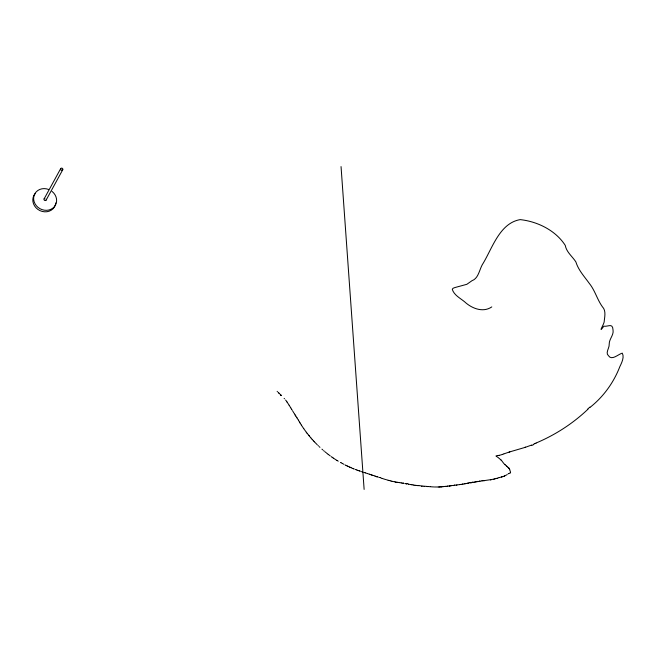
<?xml version="1.0" encoding="UTF-8"?>
<svg xmlns="http://www.w3.org/2000/svg" width="656" height="656" viewBox="0 0 656 656"><rect width="100%" height="100%" fill="white"/><g stroke="black" fill="none" stroke-linecap="round" stroke-linejoin="round"><path stroke-width="0.98" d="M510.581 472.287L509.671 469.565M510.548 472.451L510.229 472.886M44.132 198.85L60.705 168.576M46.174 200.014L62.746 169.74M589.998 407.409C603.479 396.749 613.721 382.53 619.871 366.565C621.765 362.686 624.52 357.11 622.265 353.141C618.403 354.142 611.827 360.866 608.571 355.823C604.898 352.977 609.637 347.951 609.203 344.138C609.047 339.103 613.983 335.044 613.04 330.066C612.671 322.695 608.465 326.803 603.84 326.229C597.099 334.995 604.684 323.375 604.242 321.014C604.775 316.331 606.128 310.444 602.364 306.729C597.165 299.48 594.984 290.362 589.26 283.343C584.324 276.463 578.428 270.206 575.878 261.916C572.376 256.439 566.448 252.125 565.259 245.401C555.722 230.477 537.559 221.482 520.183 219.621C499.921 223.056 492.525 247.599 483.242 263.146C479.429 268.476 478.929 278.308 472.033 280.67L466.842 284.31L454.895 287.558L453.05 288.279L452.279 289.304C454.165 295.733 461.603 298.775 466.162 303.154C473.238 308.96 483.529 312.568 491.779 306.918M587.973 409.205C572.86 423.579 555.296 434.903 536.091 443.021M507.252 474.559L504.636 475.961M510.056 473.009L509.13 473.452M535.017 443.53L533.607 444.21M504.038 453.829L509.179 452.066M504.333 476.092L504.407 476.059A7.052 1.451 -22 0 0 504.628 475.953M503.751 453.952L502.758 454.313A9.028 4.83 -53.9 0 0 502.389 454.387M502.373 454.46L499.675 455.264M531.696 445.03L525.267 447.343M503.513 476.404L503.939 476.248A10.209 9.528 -11.8 0 0 504.243 476.092M509.843 451.861L524.365 447.605M495.247 478.79L495.895 478.577A3.173 0.64 -17.1 0 1 496.157 478.454L496.715 478.339A7.413 2.796 -16.3 0 1 497.01 478.331M503.168 476.518L502.34 476.748M501.553 476.961L499.364 477.593A5.855 1.033 -16.8 0 0 499.101 477.625M498.921 477.716L498.404 477.88A3.526 1.968 -17.7 0 1 498.052 477.986L497.584 478.117M493.968 479.093L491.984 479.454A6.609 1.796 -12.1 0 0 491.508 479.585M464.136 483.907L462.972 484.112M466.408 483.48L467.359 483.3M466.096 483.538L464.866 483.767M491.516 479.528L491.057 479.61M477.814 481.602L478.618 481.471M468.204 483.144L468.622 483.07A7.396 2.714 -3.4 0 0 469.106 482.947M479.823 481.242L480.372 481.151M470.508 482.726L470.081 482.8M480.823 481.078L481.98 480.897M477.371 481.684L475.977 481.906M471.5 482.578L471.057 482.644M452.976 485.489L452.419 485.571M451.131 485.743L451.771 485.653M462.66 484.161L461.348 484.358M457.568 484.866L458.839 484.677M472.992 482.316L473.96 482.176A10.906 3.633 -7.3 0 1 474.378 482.053M499.47 455.297L498.076 455.477M484.136 480.627L490.458 479.708M475.666 481.947L474.386 482.119M453.526 485.399L454.567 485.26M457.076 484.932L456.478 485.014M444.916 486.449L444.374 486.522M456.068 485.071L455.166 485.186M461.045 484.399L459.643 484.571M443.833 486.596L443.153 486.678M483.333 480.733L482.595 480.815M446.654 486.26L446.064 486.326M449.229 485.973L449.778 485.916M445.235 486.408L445.973 486.334M449.409 485.957L447.687 486.137M442.915 486.703L442.603 486.736A7.421 3.403 5.6 0 1 442.226 486.785L442.136 486.777M450.147 485.875L450.049 485.883A8.692 3.403 3.7 0 0 450.713 485.743M497.838 455.494L495.977 455.953A1.517 0.566 23.3 0 0 496.108 456.133L497.83 457.314A4.805 0.599 38.2 0 1 498.011 457.412L501.094 460.061M440.66 486.883L439.659 486.949M440.988 486.859L441.152 486.85A7.355 2.616 3.7 0 0 441.545 486.883M439.323 486.965L438.282 487.006M438.192 487.006L434.288 486.973M433.575 486.941L432.066 486.85A11.111 1.976 5.7 0 1 431.812 486.85L431.632 486.818A9.077 1.296 5.5 0 0 431.254 486.768L430.828 486.752M427.195 486.44L424.424 486.211M419.323 485.694L421.062 485.842M418.84 485.661L417.946 485.588M427.532 486.465L428.573 486.563M430.475 486.727L428.745 486.58M416.872 485.473L415.838 485.358M415.765 485.35L414.961 485.251M421.849 485.924L423.415 486.104M414.723 485.219L413.428 485.03M397.142 482.275L396.798 482.226M397.823 482.365L399.668 482.652M411.509 484.71L410.845 484.604M413.264 485.005L412.091 484.809M402.964 483.201L401.931 483.021M399.742 482.66L400.89 482.849M410.607 484.571L408.516 484.177M406.064 483.751L405.416 483.636M401.283 482.914L401.849 483.013M407.335 483.972L406.384 483.808M396.372 482.152L395.945 482.078M403.53 483.292L403.448 483.275A7.847 2.075 15.8 0 0 403.112 483.21M405.252 483.611L405.014 483.562A10.102 1.829 13.4 0 0 404.76 483.513M395.445 481.996L394.723 481.848M394.428 481.791L393.01 481.471M391.87 481.201L392.477 481.348M391.714 481.168L390.853 480.955M390.615 480.889L389.443 480.586M388.672 480.381L389.295 480.545M389.139 480.504L388.049 480.208M387.565 480.077L386.482 479.766M385.794 479.569L385.49 479.487A10.225 3.682 25.1 0 1 385.195 479.421L382.128 478.396M367.639 473.632L369.336 474.181M375.724 476.289L375.019 476.059M379.398 477.486L379.324 477.47A11.029 1.402 21.1 0 1 379.537 477.502M362.719 472.025L361.39 471.59M365.31 472.878L365.499 472.935A10.381 1.722 25.9 0 1 365.745 473.017L367.319 473.525M364.703 472.681L365.253 472.853M374.191 475.789L374.945 476.035M372.879 475.362L373.297 475.493M373.157 475.452L373.707 475.633M376.15 476.42L376.782 476.633M376.642 476.584L377.216 476.773M378.455 477.183L377.799 476.969M371.599 474.936L372.665 475.288M363.867 472.402L364.408 472.582M371.534 474.911L371.96 475.051M369.41 474.198L371.247 474.821M381.817 478.29L380.652 477.896M358.102 470.45L358.988 470.754M370.46 474.55L370.747 474.649M359.045 470.77L359.742 471.016M360.464 471.27L359.857 471.057M357.741 470.327L357.053 470.081M356.839 470.008L356.257 469.794M355.363 469.466L355.888 469.663M354.322 469.073L353.863 468.901M353.658 468.819L352.559 468.376M352.19 468.22L351.19 467.785M349.951 467.228L350.411 467.433M349.55 467.047L350.156 467.318M351.083 467.736L350.927 467.671M348.393 466.523L347.803 466.244M348.492 466.564L349.345 466.957M347.114 465.916L347.655 466.17M347.016 465.875L346.114 465.432M346.302 465.53L345.056 464.899M343.924 464.309L342.801 463.702M341.21 462.841L342.481 463.53M340.956 462.701L340.489 462.439M338.242 461.193L337.192 460.578M337.151 460.553L336.676 460.266M336.331 460.053L333.601 458.265M332.863 457.757L333.412 458.134M332.133 457.248L331.223 456.609M332.239 457.322L332.748 457.675M507.965 467.293L507.892 467.244A5.076 4.789 -35 0 1 507.703 467.097L506.752 466.252M330.239 455.895L328.623 454.674M328.074 454.255L328.426 454.526M327.697 453.968L326.409 452.96M504.956 464.669L506.571 466.096M325.86 452.517L324.95 451.771M504.677 464.44L503.357 462.931A1.82 0.976 38.7 0 1 503.144 462.619L501.364 460.258A5.707 1.591 30.5 0 0 501.053 460.077M324.244 451.172L323.58 450.598M321.932 449.139L322.777 449.885M278.866 393.075L279.981 394.166M278.956 393.157L278.029 392.255M319.956 447.343L319.226 446.654M318.488 445.949L318.021 445.498M317.258 444.743L314.585 442.013M281.334 395.617L280.702 394.937L281.006 395.265M508.843 468.056L508.646 467.851A4.74 4.116 -17.8 0 0 508.474 467.703L508.228 467.49A3.887 2.124 23 0 0 507.998 467.359M280.424 394.641L280.817 395.068M277.144 391.329L277.39 391.583M313.978 441.365L314.396 441.808M313.847 441.226L313.281 440.611M313.043 440.356L312.158 439.389M284.13 398.381L284.499 398.782M312.084 439.299L311.051 438.085M310.542 437.495L310.862 437.864M310.509 437.454L309.493 436.215M285.581 400.029L286.27 400.914M309.197 435.863L309.55 436.281M309.181 435.838L308.689 435.231M307.238 433.444L308.558 435.076M509.072 468.31L509.704 469.704M307.205 433.395L306.795 432.878M306.327 432.271L306.696 432.739M303.671 428.548L306.475 432.46M303.728 428.639L301.375 425.121M288.533 404.285L287.057 402.054M286.549 401.292L287.049 402.038M289.091 405.162L290.706 407.77M289.025 405.055L288.919 404.891M295.651 415.814L296.947 417.823M295.766 415.994L295.126 414.977M298.218 419.832L296.774 417.552M294.47 413.911L295.356 415.346M294.167 413.444L292.683 411M291.461 408.983L290.788 407.901M292.223 410.246L291.666 409.328M300.259 423.284L301.489 425.301M300.309 423.366L299.612 422.218M299.743 422.448L298.726 420.726M298.373 420.102L298.628 420.553M341.046 166.583L364.129 489.417M52.037 191.413A11.767 10.57 28.7 0 1 50.815 209.354A11.767 10.57 28.7 0 1 33.694 199.645A11.767 10.57 28.7 0 1 48.577 189.445M55.752 202.95A11.767 10.57 28.7 0 1 39.942 210.617A11.767 10.57 28.7 0 1 35.399 193.372M46.248 199.301A1.181 1.058 28.7 0 1 45.395 200.547A1.181 1.058 28.7 0 1 44.009 199.613A1.181 1.058 28.7 0 1 44.895 198.391M589.859 407.122A78.507 26.683 -44.4 0 1 587.866 408.901M535.017 443.587A10.16 2.271 -27.2 0 1 536.075 443.087M533.697 444.579A14.03 5.789 -27.1 0 1 531.663 445.44M525.546 447.154A11.71 1.402 -20.9 0 1 524.677 447.417M509.819 451.927A4.674 1.591 -24.7 0 1 509.146 452.123M505.03 464.645A4.182 0.607 36.3 0 1 504.841 464.489M506.678 466.129A4.264 0.508 38.6 0 1 506.875 466.301M508.794 468.072A3.69 2.075 25.5 0 1 509.015 468.318M508.679 473.558A1.591 0.877 -31.2 0 0 508.326 473.739A2.714 1.099 -30.3 0 0 508.121 473.87M503.48 476.354A3.436 0.918 -19 0 1 503.16 476.469M501.881 476.699A10.389 2.173 -12.8 0 1 502.176 476.617M501.545 477.084A5.633 1.607 -18.5 0 1 501.955 476.969M497.502 478.265A10.324 5.215 -17.4 0 1 497.109 478.363M495.198 478.691A3.1 1.14 -16.3 0 1 494.501 478.872M493.878 479.183A9.766 0.697 -12.2 0 1 494.255 479.101M491.041 479.848A9.053 4.166 -13.4 0 1 490.409 479.946M484.136 480.799A15.162 9.594 -14.2 0 1 483.792 480.848M481.971 480.733A7.724 3.313 -9.2 0 1 482.619 480.651M479.142 481.11A6.511 2.28 -9 0 1 479.749 480.996M479.085 481.447A10.127 5.338 -6.8 0 1 478.634 481.529M477.683 481.389A12.661 2.337 -8.9 0 1 477.281 481.463M475.944 481.783A9.25 2.534 -8.4 0 1 475.649 481.824M472.623 482.275A7.011 2.796 -5.4 0 1 472.951 482.226M471.959 482.316A7.675 1.894 -7.1 0 1 472.533 482.217M471.885 482.595A8.011 3.51 -3.4 0 1 471.549 482.66M470.639 482.873A10.061 3.296 -4.5 0 1 471.164 482.8M469.212 482.701A6.519 2.649 -3.1 0 1 469.901 482.57M467.744 483.07A12.284 4.822 -2.4 0 1 468.072 483.013M467.835 483.316A9.651 0.607 -9.2 0 1 468.113 483.267M464.686 483.898A10.234 2.911 -3.9 0 1 464.989 483.849M462.898 484.046A8.848 3.19 -1.1 0 1 462.595 484.087M461.422 484.456A12.907 6.035 1.8 0 1 461.119 484.497M459.438 484.718A12.284 5.092 1.1 0 1 459.733 484.686M456.371 485.251A12.374 3.132 -1.5 0 1 456.756 485.202M454.378 485.104A10.742 3.846 1.7 0 1 454.788 485.046M453.476 485.596A12.161 2.788 -1.9 0 1 453.829 485.547M451.033 485.694A9.11 2.411 -0.5 0 1 450.77 485.735M449.557 485.776A12.128 3.51 1 0 1 449.844 485.743M447.335 486.096A6.576 2.526 3.4 0 1 447.605 486.063M447.63 486.408A10.881 2.23 -1.8 0 1 447.253 486.457M444.883 486.432A9.52 2.509 -1 0 1 445.203 486.391M441.709 486.736A8.159 1.919 0.4 0 1 441.955 486.719M440.832 486.973A7.29 1.304 0 0 1 441.144 486.949M439.241 486.908A10.152 2.394 1.9 0 1 439.495 486.891M427.236 486.588A10.488 5.059 10.5 0 1 427.564 486.621M424.194 486.317A9.651 4.608 12.9 0 1 423.825 486.285M421.521 486.293A8.954 2.665 11 0 1 422.062 486.358M417.938 485.661A8.618 2.239 10.7 0 1 417.601 485.629M411.451 484.628A6.872 1.689 12.4 0 1 411.976 484.71M408.237 484.03A10.307 2.509 12.5 0 1 408.475 484.071M406.515 483.447A8.766 0.943 11.1 0 1 407.261 483.57M406.203 483.825A8.167 1.435 12.6 0 1 406.441 483.866M403.284 483.144A11.119 1.427 12.8 0 1 403.637 483.201M397.503 482.258A6.093 1.337 15.3 0 1 397.708 482.291M396.946 482.398A8.528 3.108 22.2 0 1 396.659 482.349M395.839 482.185A9.192 3.337 22.1 0 1 395.552 482.135M380.07 477.478A9.479 2.698 24.9 0 1 380.472 477.601M377.11 476.682A10.127 1.73 23 0 1 377.331 476.756M376.142 476.641A9.824 1.525 22.6 0 1 376.462 476.756M60.713 169.658A1.181 1.058 28.7 0 0 62.705 169.814A1.181 1.058 28.7 0 0 61.697 168.116A1.181 1.058 28.7 0 0 60.713 169.658"/></g></svg>
